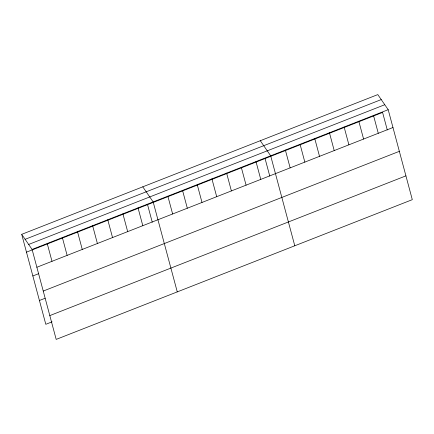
<?xml version="1.0" encoding="UTF-8"?>
<svg xmlns="http://www.w3.org/2000/svg" width="434" height="434" viewBox="0 0 434 434"><rect width="100%" height="100%" fill="white"/><g stroke="black" fill="none" stroke-linecap="round" stroke-linejoin="round"><path stroke-width="0.65" d="M21.7 234.338L377.808 94.601L388.197 109.699L412.3 199.662L56.192 339.399L32.089 249.436L21.7 234.338L45.803 324.301L52.113 321.822M25.129 239.318L381.236 99.587M28.66 244.451L384.768 104.719M32.089 249.436L388.197 109.699M26.474 252.159L382.582 112.428L387.285 129.967M36.863 267.257L392.971 127.525M32.854 275.964L38.528 273.74M43.243 291.062L399.351 151.33M39.429 300.491L45.103 298.266M49.812 315.594L405.92 175.857M260.291 140.714L270.68 155.811L294.784 245.774M142.775 186.826L153.164 201.924L177.267 291.887M373.506 115.466L378.28 133.287M358.815 121.227L363.589 139.054M344.124 126.994L348.903 144.815M329.439 132.755L334.213 150.582M314.748 138.522L319.522 156.343M300.057 144.283L304.836 162.11M285.366 150.05L290.145 167.871M265.065 158.54L269.769 176.079M255.989 161.578L260.763 179.399M241.299 167.34L246.078 185.166M226.613 173.106L231.387 190.927M211.922 178.868L216.696 196.694M197.231 184.634L202.005 202.456M182.54 190.396L187.32 208.222M167.855 196.163L172.629 213.984M147.555 204.653L152.253 222.192M138.028 207.864L142.802 225.685M122.893 213.805L127.672 231.626M107.762 219.74L112.536 237.566M92.626 225.68L97.4 243.507M77.491 231.62L82.265 249.441M62.355 237.555L67.129 255.382M47.219 243.496L51.999 261.322"/></g></svg>
